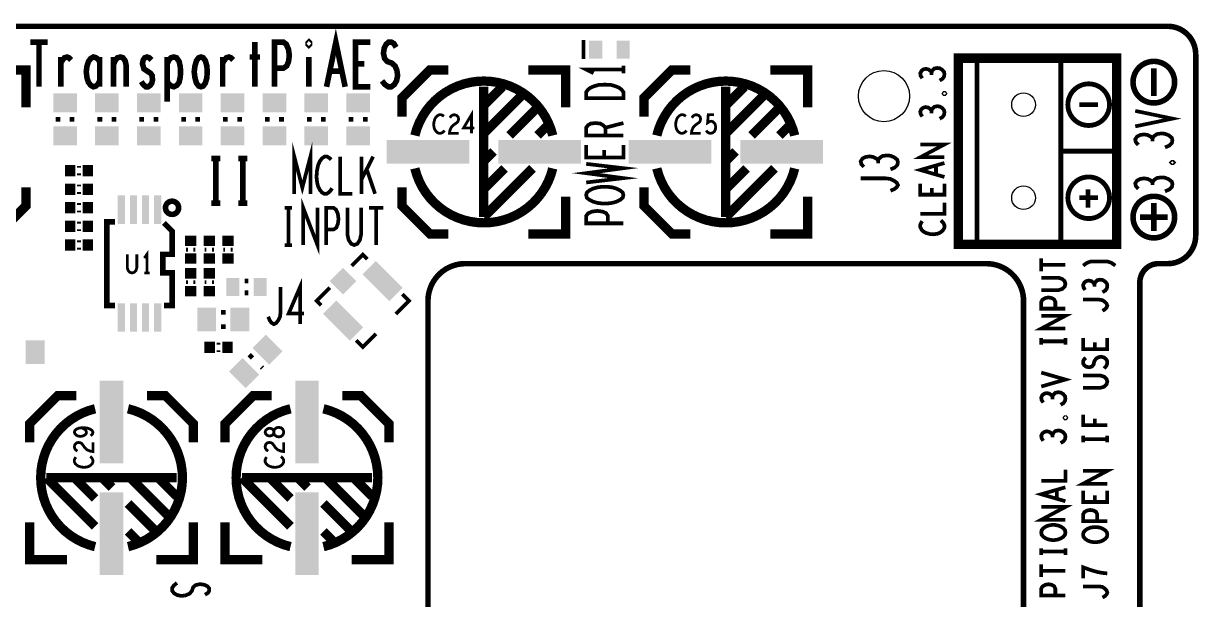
# Model space of a CAD drawing. Extents: x -1.1 to 98.7, y 7.6 to 73.9.
# Drawn here: x 35.5 to 98.7, y 43 to 73.9 of the extents above; entities that cross this region are included whole.
import ezdxf

# ---------------------------------------------------------------- set-up
doc = ezdxf.new("R2010")
doc.units = 0
doc.layers.get('0').update_dxf_attribs({"linetype": 'CONTINUOUS'})
for name, color, linetype in [('BOARD_ART', 7, 'CONTINUOUS'), ('PASTETOP_ART', 3, 'CONTINUOUS'), ('SILK_TOP_ART', 14, 'CONTINUOUS'), ('TRANSPORTPIAESII-1-4_DRL', 13, 'CONTINUOUS')]:
    doc.layers.add(name, color=color, linetype=linetype)

# ---------------------------------------------------------------- blocks, each defined once
blk = doc.blocks.new('RECTANGLE_18')
blk.add_solid([(0.508, 0.635), (0.508, -0.635), (-0.508, 0.635), (-0.508, -0.635)])
blk = doc.blocks.new('RECTANGLE_14')
blk.add_solid([(0.3556, 0.4826), (0.3556, -0.4826), (-0.3556, 0.4826), (-0.3556, -0.4826)])
blk = doc.blocks.new('RECTANGLE_71')
blk.add_solid([(2.2225, 0.635), (2.2225, -0.635), (-2.2225, 0.635), (-2.2225, -0.635)])
blk = doc.blocks.new('RECTANGLE_63')
blk.add_solid([(0.1905, 0.762), (0.1905, -0.762), (-0.1905, 0.762), (-0.1905, -0.762)])
blk = doc.blocks.new('RECTANGLE_70')
blk.add_solid([(0.635, 2.2225), (0.635, -2.2225), (-0.635, 2.2225), (-0.635, -2.2225)])
blk = doc.blocks.new('RECTANGLE_17')
blk.add_solid([(0.2794, 0.3048), (0.2794, -0.3048), (-0.2794, 0.3048), (-0.2794, -0.3048)])
blk = doc.blocks.new('RECTANGLE_21')
blk.add_solid([(0.635, 0.508), (0.635, -0.508), (-0.635, 0.508), (-0.635, -0.508)])
blk = doc.blocks.new('CUSTOM_67')
for points in [[(-0.808224, 0.089804), (-0.089804, 0.808224), (0.628616, 0.089804), (-0.089804, 0.808224)], [(-0.628616, -0.089804), (-0.808224, 0.089804), (0.808224, -0.089804), (0.628616, 0.089804)], [(0.089804, -0.808224), (-0.628616, -0.089804), (0.089804, -0.808224), (0.808224, -0.089804)]]:
    blk.add_solid(points)
blk = doc.blocks.new('RECTANGLE_16')
blk.add_solid([(0.3048, 0.2794), (0.3048, -0.2794), (-0.3048, 0.2794), (-0.3048, -0.2794)])
blk = doc.blocks.new('CUSTOM_61')
for points in [[(-1.07763, 0.35921), (-0.35921, 1.07763), (0.35921, 0.35921), (-0.35921, 1.07763)], [(-0.35921, -0.35921), (-1.07763, 0.35921), (1.07763, -0.35921), (0.35921, 0.35921)], [(0.35921, -1.07763), (-0.35921, -0.35921), (0.35921, -1.07763), (1.07763, -0.35921)]]:
    blk.add_solid(points)
blk = doc.blocks.new('CUSTOM_66')
for points in [[(-0.71842, 0), (0, 0.71842), (0.71842, 0), (0, 0.71842)], [(0, -0.71842), (-0.71842, 0), (0, -0.71842), (0.71842, 0)]]:
    blk.add_solid(points)
blk = doc.blocks.new('ROUND_105')
blk.add_circle((0, 0), 0.635)
blk = doc.blocks.new('ROUND_22')
blk.add_circle((0, 0), 1.375)

msp = doc.modelspace()

# ---------------------------------------------------------------- linework, layer by layer
at = {"layer": 'BOARD_ART', "const_width": 0.3}
for points in [[(15, 73.75), (16.5, 73.75), (79, 73.75)], [(79, 73.75), (82.5, 73.75)], [(97, 73.75), (85.5, 73.75), (82.5, 73.75)], [(98.5, 62.5), (98.5, 72.25)], [(87.25, 61), (59.25, 61)], [(96.5, 61), (97, 61)], [(95.5, 18.75), (95.5, 60)], [(57.25, 59), (57.25, 39)], [(89.25, 39), (89.25, 59)]]:
    msp.add_lwpolyline(points, dxfattribs=at)
for points in [[(98.5, 72.25, 0.4142136), (97, 73.75)], [(97, 61, 0.4142136), (98.5, 62.5)], [(59.25, 61, 0.4142136), (57.25, 59)], [(89.25, 59, 0.4142136), (87.25, 61)], [(96.5, 61, 0.4142136), (95.5, 60)]]:
    msp.add_lwpolyline(points, format="xyb", dxfattribs=at)
at = {"layer": 'SILK_TOP_ART'}
for points, const_width in [([(51.8, 70.5), (52.3, 72.9), (52.8, 70.5)], 0.3), ([(35.89, 72.9), (36.81, 72.9)], 0.3), ([(36.35, 72.9), (36.35, 70.5)], 0.3), ([(47.95, 72.9), (47.95, 70.5)], 0.3), ([(49, 70.5), (49, 72.9), (49.48, 72.9), (49.64, 72.78), (49.76, 72.5), (49.8, 72.18), (49.76, 71.86), (49.66, 71.62), (49.48, 71.4999), (49, 71.4999)], 0.3), ([(50.85, 72.74), (50.81, 72.78), (50.81, 72.86), (50.85, 72.9), (50.89, 72.86), (50.89, 72.78), (50.85, 72.74)], 0.3), ([(54.15, 70.5), (53.35, 70.5), (53.35, 72.9), (54.15, 72.9)], 0.3), ([(54.78, 70.8199), (54.94, 70.62), (55.12, 70.5), (55.28, 70.5), (55.44, 70.62), (55.56, 70.8199), (55.62, 71.1), (55.58, 71.38), (55.48, 71.62), (55.3, 71.78), (55.06, 71.86), (54.92, 72.02), (54.86, 72.3), (54.9, 72.58), (55, 72.78), (55.14, 72.9), (55.28, 72.9), (55.42, 72.82), (55.54, 72.62)], 0.3), ([(65.603, 71.992), (65.603, 73.008)], 0.2032), ([(37.52, 71.78), (37.62, 71.94), (37.72, 72.06), (37.86, 72.1), (37.96, 72.06), (38.08, 71.94)], 0.3), ([(37.52, 70.5), (37.52, 72.1)], 0.3), ([(39.61, 71.82), (39.53, 71.98), (39.41, 72.06), (39.27, 72.1), (39.13, 72.02), (39.01, 71.86), (38.93, 71.62), (38.89, 71.3), (38.93, 70.98), (39.01, 70.7399), (39.13, 70.58), (39.27, 70.5), (39.41, 70.54), (39.53, 70.66), (39.61, 70.8199)], 0.3), ([(39.61, 70.5), (39.61, 72.1)], 0.3), ([(40.36, 71.7), (40.44, 71.9), (40.56, 72.06), (40.72, 72.1), (40.86, 72.06), (40.98, 71.9), (41.04, 71.62), (41.04, 70.5)], 0.3), ([(40.36, 70.5), (40.36, 72.1)], 0.3), ([(41.85, 70.7799), (41.95, 70.62), (42.09, 70.5), (42.21, 70.5), (42.33, 70.58), (42.41, 70.7), (42.45, 70.8599), (42.43, 71.1), (42.35, 71.22), (41.99, 71.4599), (41.91, 71.74), (41.95, 71.94), (42.03, 72.06), (42.15, 72.1), (42.27, 72.06), (42.39, 71.94)], 0.3), ([(43.24, 71.74), (43.34, 71.94), (43.44, 72.06), (43.6, 72.1), (43.74, 72.06), (43.88, 71.86), (43.94, 71.58), (43.96, 71.3), (43.94, 71.02), (43.88, 70.7399), (43.76, 70.58), (43.6, 70.5), (43.46, 70.54), (43.32, 70.66), (43.24, 70.8199)], 0.3), ([(43.24, 69.7), (43.24, 72.1)], 0.3), ([(45.05, 70.5), (44.93, 70.54), (44.81, 70.7), (44.73, 70.98), (44.69, 71.3), (44.73, 71.62), (44.81, 71.9), (44.93, 72.06), (45.05, 72.1), (45.17, 72.06), (45.29, 71.9), (45.37, 71.62), (45.39, 71.3), (45.37, 70.98), (45.29, 70.7), (45.17, 70.54), (45.05, 70.5)], 0.3), ([(46.22, 71.78), (46.32, 71.94), (46.42, 72.06), (46.56, 72.1), (46.66, 72.06), (46.78, 71.94)], 0.3), ([(46.22, 70.5), (46.22, 72.1)], 0.3), ([(47.67, 72.1), (48.23, 72.1)], 0.3), ([(50.85, 72.1), (50.85, 70.5)], 0.3), ([(89.25, 72.0401), (85.7499, 72.0401), (85.7499, 62.0399), (94.25, 62.0399), (94.25, 72.0401), (89.25, 72.0401)], 0.508), ([(86.7499, 72.0401), (86.7499, 62.0399)], 0.2601), ([(87.25, 72.0401), (91.25, 72.0401), (91.25, 62.0399)], 0.2601), ([(35.65, 69.4), (35.65, 71.4), (33.65, 71.4)], 0.5), ([(52.62, 71.34), (51.98, 71.34)], 0.3), ([(53.83, 71.74), (53.35, 71.74)], 0.3), ([(58.35, 71.4), (57.35, 71.4), (55.85, 69.9), (55.85, 68.9)], 0.5), ([(62.65, 71.4), (64.65, 71.4), (64.65, 69.4)], 0.5), ([(67.75, 71.43), (65.75, 71.43), (66.15, 71.23)], 0.2), ([(67.75, 71.23), (67.75, 71.63)], 0.2), ([(71.35, 71.4), (70.35, 71.4), (68.85, 69.9), (68.85, 68.9)], 0.5), ([(75.65, 71.4), (77.65, 71.4), (77.65, 69.4)], 0.5), ([(84.3067, 71.271), (84.2417, 71.361), (84.1334, 71.436), (84.0033, 71.466), (83.8733, 71.436), (83.765, 71.361), (83.7, 71.226), (83.7217, 71.091), (83.8083, 70.956)], 0.2), ([(84.74, 70.836), (84.8917, 70.926), (84.9783, 71.046), (85, 71.181), (84.9783, 71.301), (84.87, 71.421), (84.74, 71.496), (84.61, 71.511), (84.4584, 71.481), (84.35, 71.376), (84.3067, 71.271), (84.3067, 71.136)], 0.2), ([(96.25, 71.5), (96.25, 70)], 0.3), ([(60.25, 70.5), (60.25, 63.5)], 0.5), ([(60.25, 69.5), (61.25, 70.5)], 0.5), ([(67.75, 69.8833), (65.75, 69.8833), (65.75, 70.2167), (65.85, 70.35), (65.9833, 70.45), (66.1833, 70.5333), (66.4167, 70.6), (66.75, 70.6167), (67.0834, 70.6), (67.3167, 70.5333), (67.5167, 70.45), (67.65, 70.35), (67.75, 70.2167), (67.75, 69.8833)], 0.2), ([(73.25, 69.5), (74.25, 70.5)], 0.5), ([(73.25, 70.5), (73.25, 63.5)], 0.5), ([(60.25, 68), (62.25, 70)], 0.5), ([(73.25, 68), (75.25, 70)], 0.5), ([(85.0433, 70.139), (85.0217, 70.109), (84.9783, 70.109), (84.9567, 70.139), (84.9783, 70.169), (85.0217, 70.169), (85.0433, 70.139)], 0.2), ([(61.6349, 67.8849), (63.05, 69.3)], 0.5), ([(74.6349, 67.8849), (76.05, 69.3)], 0.5), ([(84.3067, 69.217), (84.2417, 69.307), (84.1334, 69.382), (84.0033, 69.412), (83.8733, 69.382), (83.765, 69.307), (83.7, 69.172), (83.7217, 69.037), (83.8083, 68.902)], 0.2), ([(84.74, 68.782), (84.8917, 68.872), (84.9783, 68.992), (85, 69.127), (84.9783, 69.247), (84.87, 69.367), (84.74, 69.442), (84.61, 69.457), (84.4584, 69.427), (84.35, 69.322), (84.3067, 69.217), (84.3067, 69.082)], 0.2), ([(93.25, 69.54), (92.25, 69.54)], 0.2601), ([(37.242, 68.75), (37.496, 68.75)], 0.254), ([(38.004, 68.75), (38.258, 68.75)], 0.254), ([(39.492, 68.75), (39.746, 68.75)], 0.254), ([(40.254, 68.75), (40.508, 68.75)], 0.254), ([(41.742, 68.75), (41.996, 68.75)], 0.254), ([(42.504, 68.75), (42.758, 68.75)], 0.254), ([(43.992, 68.75), (44.246, 68.75)], 0.254), ([(44.754, 68.75), (45.008, 68.75)], 0.254), ([(46.242, 68.75), (46.496, 68.75)], 0.254), ([(47.004, 68.75), (47.258, 68.75)], 0.254), ([(48.492, 68.75), (48.746, 68.75)], 0.254), ([(49.254, 68.75), (49.508, 68.75)], 0.254), ([(50.742, 68.75), (50.996, 68.75)], 0.254), ([(51.504, 68.75), (51.758, 68.75)], 0.254), ([(52.992, 68.75), (53.246, 68.75)], 0.254), ([(53.754, 68.75), (54.008, 68.75)], 0.254), ([(58.1067, 68.9167), (58.0367, 68.9667), (57.955, 69), (57.8617, 69), (57.7567, 68.95), (57.675, 68.8667), (57.6167, 68.7667), (57.57, 68.6), (57.5583, 68.45), (57.5817, 68.3), (57.6167, 68.2), (57.6867, 68.1), (57.7683, 68.0333), (57.85, 68), (57.9317, 68), (58.0133, 68.0333), (58.0833, 68.0833), (58.1417, 68.15)], 0.15), ([(58.4283, 68.8333), (58.4983, 68.9333), (58.58, 68.9833), (58.6733, 69), (58.79, 68.9667), (58.8717, 68.8833), (58.895, 68.7833), (58.8833, 68.6833), (58.8367, 68.6), (58.6033, 68.4333), (58.4983, 68.3167), (58.4283, 68.15), (58.405, 68), (58.895, 68)], 0.15), ([(59.59, 68), (59.59, 69), (59.1583, 68.2833), (59.7417, 68.2833)], 0.15), ([(71.1067, 68.9167), (71.0367, 68.9667), (70.955, 69), (70.8617, 69), (70.7567, 68.95), (70.675, 68.8667), (70.6167, 68.7667), (70.57, 68.6), (70.5583, 68.45), (70.5817, 68.3), (70.6167, 68.2), (70.6867, 68.1), (70.7683, 68.0333), (70.85, 68), (70.9317, 68), (71.0133, 68.0333), (71.0833, 68.0833), (71.1417, 68.15)], 0.15), ([(71.4283, 68.8333), (71.4983, 68.9333), (71.58, 68.9833), (71.6733, 69), (71.79, 68.9667), (71.8717, 68.8833), (71.895, 68.7833), (71.8833, 68.6833), (71.8367, 68.6), (71.6033, 68.4333), (71.4983, 68.3167), (71.4283, 68.15), (71.405, 68), (71.895, 68)], 0.15), ([(72.1933, 68.15), (72.2633, 68.0667), (72.345, 68.0167), (72.45, 68), (72.555, 68.0333), (72.6367, 68.1), (72.695, 68.2167), (72.7067, 68.35), (72.6833, 68.4833), (72.625, 68.5667), (72.5433, 68.6333), (72.4617, 68.65), (72.38, 68.6333), (72.275, 68.5667), (72.31, 69), (72.625, 69)], 0.15), ([(95.25, 68.3733), (97.25, 68.79), (95.25, 69.2067)], 0.2), ([(63.1349, 67.8849), (63.65, 68.4)], 0.5), ([(67.75, 67.8867), (65.75, 67.8867), (65.75, 68.3033), (65.85, 68.4367), (65.9833, 68.52), (66.25, 68.5533), (66.5167, 68.52), (66.6833, 68.42), (66.7834, 68.3033), (66.7834, 67.8867)], 0.2), ([(66.7834, 68.3033), (67.75, 68.5533)], 0.2), ([(76.1349, 67.8849), (76.65, 68.4)], 0.5), ([(96.1833, 67.7267), (96.0833, 67.8267), (95.9167, 67.91), (95.7167, 67.9433), (95.5167, 67.91), (95.35, 67.8267), (95.25, 67.6767), (95.2833, 67.5267), (95.4167, 67.3767)], 0.2), ([(96.85, 67.2433), (97.0834, 67.3433), (97.2167, 67.4766), (97.25, 67.6267), (97.2167, 67.76), (97.05, 67.8933), (96.85, 67.9767), (96.65, 67.9933), (96.4167, 67.96), (96.25, 67.8433), (96.1833, 67.7267), (96.1833, 67.5767)], 0.2), ([(50.0667, 64.75), (50.0667, 66.75), (50.5, 65.0833), (50.9333, 66.75), (50.9333, 64.75)], 0.2), ([(60.25, 66.5), (60.7776, 67.0276)], 0.5), ([(67.75, 67.3733), (67.75, 66.7067), (65.75, 66.7067), (65.75, 67.3733)], 0.2), ([(66.7166, 67.1067), (66.7166, 66.7067)], 0.2), ([(73.25, 66.5), (73.7776, 67.0276)], 0.5), ([(85, 66.713), (83.7, 66.713), (85, 67.403), (83.7, 67.403)], 0.2), ([(94.25, 67.0399), (91.25, 67.0399)], 0.2601), ([(38.5, 66.25), (38.5, 66.15)], 0.2032), ([(45.61, 66.65), (46.09, 66.65)], 0.3), ([(45.85, 66.65), (45.85, 64.25)], 0.3), ([(47.06, 66.65), (47.54, 66.65)], 0.3), ([(47.3, 66.65), (47.3, 64.25)], 0.3), ([(52.0467, 66.5833), (51.9467, 66.6833), (51.83, 66.75), (51.6967, 66.75), (51.5466, 66.65), (51.43, 66.4833), (51.3467, 66.2833), (51.28, 65.95), (51.2633, 65.65), (51.2967, 65.35), (51.3467, 65.15), (51.4467, 64.95), (51.5633, 64.8167), (51.68, 64.75), (51.7967, 64.75), (51.9133, 64.8167), (52.0133, 64.9166), (52.0967, 65.0499)], 0.2), ([(52.5267, 66.75), (52.5267, 64.75), (53.1933, 64.75)], 0.2), ([(53.6733, 64.75), (53.6733, 66.75)], 0.2), ([(54.3067, 66.75), (53.6733, 65.5166)], 0.2), ([(60.25, 63.5), (62.8651, 66.1151)], 0.5), ([(60.25, 65), (61.3651, 66.1151)], 0.5), ([(65.75, 65.36), (67.75, 65.5933), (65.75, 65.86), (67.75, 66.1267), (65.75, 66.36)], 0.2), ([(73.25, 63.5), (75.8651, 66.1151)], 0.5), ([(73.25, 65), (74.3651, 66.1151)], 0.5), ([(81.4333, 66.5467), (81.3333, 66.6467), (81.1667, 66.73), (80.9667, 66.7633), (80.7667, 66.73), (80.6, 66.6467), (80.5, 66.4967), (80.5333, 66.3467), (80.6667, 66.1967)], 0.2), ([(82.1, 66.0633), (82.3334, 66.1633), (82.4667, 66.2966), (82.5, 66.4467), (82.4667, 66.58), (82.3, 66.7133), (82.1, 66.7967), (81.9, 66.8133), (81.6667, 66.78), (81.5, 66.6633), (81.4333, 66.5467), (81.4333, 66.3967)], 0.2), ([(85, 65.656), (83.7, 66.031), (85, 66.406)], 0.2), ([(84.545, 66.271), (84.545, 65.791)], 0.2), ([(97.3167, 66.43), (97.2833, 66.3967), (97.2167, 66.3967), (97.1833, 66.43), (97.2167, 66.4633), (97.2833, 66.4633), (97.3167, 66.43)], 0.2), ([(38.5, 65.85), (38.5, 65.75)], 0.2032), ([(54.4067, 64.75), (53.9567, 66.0833)], 0.2), ([(82.1, 64.9167), (82.3, 65), (82.4333, 65.1), (82.5, 65.2167), (82.4333, 65.35), (82.3, 65.45), (82.1, 65.55), (81.8334, 65.5833), (80.5, 65.5833)], 0.2), ([(96.1833, 65.3667), (96.0833, 65.4667), (95.9167, 65.55), (95.7167, 65.5833), (95.5167, 65.55), (95.35, 65.4667), (95.25, 65.3167), (95.2833, 65.1667), (95.4167, 65.0167)], 0.2), ([(96.85, 64.8833), (97.0834, 64.9833), (97.2167, 65.1166), (97.25, 65.2667), (97.2167, 65.4), (97.05, 65.5333), (96.85, 65.6167), (96.65, 65.6333), (96.4167, 65.6), (96.25, 65.4833), (96.1833, 65.3667), (96.1833, 65.2167)], 0.2), ([(35.65, 65.1), (35.65, 64.1), (34.15, 62.6), (33.15, 62.6)], 0.5), ([(38.5, 65.25), (38.5, 65.15)], 0.2032), ([(58.35, 62.6), (57.35, 62.6), (55.85, 64.1), (55.85, 65.1)], 0.5), ([(67.75, 64.68), (67.7167, 64.5466), (67.5834, 64.43), (67.3834, 64.33), (67.15, 64.2633), (66.8833, 64.23), (66.6167, 64.23), (66.35, 64.2633), (66.1166, 64.33), (65.9167, 64.43), (65.7833, 64.5466), (65.75, 64.68), (65.7833, 64.8133), (65.9167, 64.93), (66.1166, 65.03), (66.35, 65.0967), (66.6167, 65.13), (66.8833, 65.13), (67.15, 65.0967), (67.3834, 65.03), (67.5834, 64.93), (67.7167, 64.8133), (67.75, 64.68)], 0.2), ([(71.35, 62.6), (70.35, 62.6), (68.85, 64.1), (68.85, 65.1)], 0.5), ([(85, 65.304), (85, 64.704), (83.7, 64.704), (83.7, 65.304)], 0.2), ([(84.3283, 65.064), (84.3283, 64.704)], 0.2), ([(92.71, 65), (92.71, 64)], 0.2601), ([(38.5, 64.85), (38.5, 64.75)], 0.2032), ([(45.61, 64.25), (46.09, 64.25)], 0.3), ([(47.06, 64.25), (47.54, 64.25)], 0.3), ([(50.5467, 62), (50.5467, 64), (51.3133, 62), (51.3133, 64)], 0.2), ([(62.65, 62.6), (64.65, 62.6), (64.65, 64.6)], 0.5), ([(75.65, 62.6), (77.65, 62.6), (77.65, 64.6)], 0.5), ([(93.25, 64.54), (92.25, 64.54)], 0.2601), ([(96.25, 64.25), (96.25, 62.75)], 0.3), ([(38.5, 64.25), (38.5, 64.15)], 0.2032), ([(38.5, 63.85), (38.5, 63.75)], 0.2032), ([(49.55, 64), (49.95, 64)], 0.2), ([(49.75, 64), (49.75, 62)], 0.2), ([(51.7767, 62), (51.7767, 64), (52.1767, 64), (52.31, 63.9), (52.41, 63.6667), (52.4433, 63.4), (52.41, 63.1333), (52.3267, 62.9333), (52.1767, 62.8333), (51.7767, 62.8333)], 0.2), ([(52.9233, 64), (52.9233, 62.5667), (52.99, 62.2666), (53.1233, 62.0667), (53.29, 62), (53.4567, 62.0667), (53.59, 62.2666), (53.6567, 62.5667), (53.6567, 64)], 0.2), ([(54.0867, 64), (54.8533, 64)], 0.2), ([(54.47, 64), (54.47, 62)], 0.2), ([(67.75, 63.1667), (65.75, 63.1667), (65.75, 63.5667), (65.85, 63.7), (66.0833, 63.8), (66.35, 63.8333), (66.6167, 63.8), (66.8167, 63.7167), (66.9167, 63.5667), (66.9167, 63.1667)], 0.2), ([(83.7, 63.677), (85, 63.677), (85, 64.277)], 0.2), ([(38.5, 63.25), (38.5, 63.15)], 0.2032), ([(40.4346, 63.25), (40, 63.25), (40, 58.75), (40.4346, 58.75)], 0.3), ([(43.0654, 63.1846), (43.5, 62.75), (43.5, 61.5), (43, 61.5), (43, 60.5), (43.5, 60.5), (43.5, 58.75), (43.0654, 58.75)], 0.3), ([(83.8083, 63.28), (83.7433, 63.19), (83.7, 63.085), (83.7, 62.965), (83.765, 62.83), (83.8733, 62.725), (84.0033, 62.65), (84.22, 62.59), (84.415, 62.575), (84.61, 62.605), (84.74, 62.65), (84.87, 62.74), (84.9567, 62.845), (85, 62.95), (85, 63.055), (84.9567, 63.16), (84.8917, 63.25), (84.805, 63.325)], 0.2), ([(95.5, 63.5), (97, 63.5)], 0.3), ([(38.5, 62.85), (38.5, 62.75)], 0.2032), ([(38.5, 62.25), (38.5, 62.15)], 0.2032), ([(38.5, 61.85), (38.5, 61.75)], 0.2032), ([(49.55, 62), (49.95, 62)], 0.2), ([(41.0933, 61.5), (41.0933, 60.7833), (41.14, 60.6333), (41.2333, 60.5333), (41.35, 60.5), (41.4667, 60.5333), (41.56, 60.6333), (41.6067, 60.7833), (41.6067, 61.5)], 0.15), ([(42.15, 60.5), (42.15, 61.5), (42.01, 61.3)], 0.15), ([(44.25, 61.75), (44.35, 61.75)], 0.2032), ([(44.65, 61.75), (44.75, 61.75)], 0.2032), ([(45.25, 61.75), (45.35, 61.75)], 0.2032), ([(45.65, 61.75), (45.75, 61.75)], 0.2032), ([(46.25, 61.75), (46.35, 61.75)], 0.2032), ([(46.65, 61.75), (46.75, 61.75)], 0.2032), ([(53.1557, 60.8806), (53.75, 61.4749), (53.9851, 61.2398)], 0.2032), ([(90.2, 60.591), (90.2, 61.281)], 0.2), ([(90.2, 60.936), (91.5, 60.936)], 0.2), ([(94.1833, 60.896), (93.9667, 61.046), (93.75, 61.121), (92.8834, 61.121), (92.6667, 61.046), (92.45, 60.896)], 0.2), ([(42.01, 60.5), (42.29, 60.5)], 0.15), ([(44.35, 60), (44.25, 60)], 0.2032), ([(44.75, 60), (44.65, 60)], 0.2032), ([(45.35, 60), (45.25, 60)], 0.2032), ([(45.75, 60), (45.65, 60)], 0.2032), ([(47.5, 59.9405), (47.5, 60.1945)], 0.2032), ([(50.38, 57.75), (50.38, 59.75), (49.7633, 58.3167), (50.5967, 58.3167)], 0.2), ([(90.2, 59.579), (91.1317, 59.579), (91.3267, 59.639), (91.4567, 59.759), (91.5, 59.909), (91.4567, 60.059), (91.3267, 60.179), (91.1317, 60.239), (90.2, 60.239)], 0.2), ([(93.0567, 59.899), (92.9917, 59.989), (92.8834, 60.064), (92.7533, 60.094), (92.6233, 60.064), (92.515, 59.989), (92.45, 59.854), (92.4717, 59.719), (92.5583, 59.584)], 0.2), ([(93.49, 59.464), (93.6417, 59.554), (93.7283, 59.674), (93.75, 59.809), (93.7283, 59.929), (93.62, 60.049), (93.49, 60.124), (93.36, 60.139), (93.2084, 60.109), (93.1, 60.004), (93.0567, 59.899), (93.0567, 59.764)], 0.2), ([(47.5, 59.3055), (47.5, 59.5595)], 0.2032), ([(48.6667, 58.15), (48.75, 57.95), (48.85, 57.8167), (48.9667, 57.75), (49.1, 57.8167), (49.2, 57.95), (49.3, 58.15), (49.3333, 58.4166), (49.3333, 59.75)], 0.2), ([(51.9822, 59.7071), (51.2751, 59), (51.5102, 58.7649)], 0.2032), ([(55.5178, 58.2929), (56.2249, 59), (55.8713, 59.3536)], 0.2032), ([(91.5, 58.582), (90.2, 58.582), (90.2, 58.942), (90.265, 59.062), (90.4167, 59.152), (90.59, 59.182), (90.7633, 59.152), (90.8933, 59.077), (90.9584, 58.942), (90.9584, 58.582)], 0.2), ([(93.49, 58.467), (93.62, 58.542), (93.7067, 58.632), (93.75, 58.737), (93.7067, 58.857), (93.62, 58.947), (93.49, 59.037), (93.3167, 59.067), (92.45, 59.067)], 0.2), ([(46.25, 58.254), (46.25, 58.508)], 0.254), ([(91.5, 57.51), (90.2, 57.51), (91.5, 58.2), (90.2, 58.2)], 0.2), ([(46.25, 57.492), (46.25, 57.746)], 0.254), ([(46, 56.65), (46, 56.75)], 0.2032), ([(54.4571, 57.2322), (53.75, 56.5251), (53.3964, 56.8787)], 0.2032), ([(90.2, 56.648), (90.2, 57.008)], 0.2), ([(90.2, 56.828), (91.5, 56.828)], 0.2), ([(91.5, 56.648), (91.5, 57.008)], 0.2), ([(93.75, 57.013), (93.75, 56.413), (92.45, 56.413), (92.45, 57.013)], 0.2), ([(93.0783, 56.773), (93.0783, 56.413)], 0.2), ([(46, 56.25), (46, 56.35)], 0.2032), ([(47.8204, 55.9296), (47.6408, 56.1092)], 0.254), ([(48.3592, 55.3908), (48.3065, 55.4435)], 0.254), ([(93.5767, 55.371), (93.685, 55.491), (93.75, 55.626), (93.75, 55.746), (93.685, 55.866), (93.5767, 55.956), (93.425, 56.001), (93.2734, 55.971), (93.1433, 55.896), (93.0567, 55.761), (93.0133, 55.581), (92.9267, 55.476), (92.775, 55.431), (92.6233, 55.461), (92.515, 55.536), (92.45, 55.641), (92.45, 55.746), (92.4933, 55.851), (92.6017, 55.941)], 0.2), ([(90.2, 54.399), (91.5, 54.774), (90.2, 55.149)], 0.2), ([(92.45, 54.329), (93.3817, 54.329), (93.5767, 54.389), (93.7067, 54.509), (93.75, 54.659), (93.7067, 54.809), (93.5767, 54.929), (93.3817, 54.989), (92.45, 54.989)], 0.2), ([(35.85, 51.4), (35.85, 52.4), (37.35, 53.9), (38.35, 53.9)], 0.5), ([(44.65, 51.4), (44.65, 52.4), (43.15, 53.9), (42.15, 53.9)], 0.5), ([(46.35, 51.4), (46.35, 52.4), (47.85, 53.9), (48.85, 53.9)], 0.5), ([(55.15, 51.4), (55.15, 52.4), (53.65, 53.9), (52.65, 53.9)], 0.5), ([(90.8067, 53.852), (90.7417, 53.942), (90.6334, 54.017), (90.5033, 54.047), (90.3733, 54.017), (90.265, 53.942), (90.2, 53.807), (90.2217, 53.672), (90.3083, 53.537)], 0.2), ([(91.24, 53.417), (91.3917, 53.507), (91.4783, 53.627), (91.5, 53.762), (91.4783, 53.882), (91.37, 54.002), (91.24, 54.077), (91.11, 54.092), (90.9584, 54.062), (90.85, 53.957), (90.8067, 53.852), (90.8067, 53.717)], 0.2), ([(91.5433, 52.72), (91.5217, 52.69), (91.4783, 52.69), (91.4567, 52.72), (91.4783, 52.75), (91.5217, 52.75), (91.5433, 52.72)], 0.2), ([(93.75, 52.32), (92.45, 52.32), (92.45, 52.89)], 0.2), ([(93.0783, 52.68), (93.0783, 52.32)], 0.2), ([(39.1334, 51.7517), (39.2167, 51.8333), (39.25, 51.9267), (39.2167, 52.02), (39.1167, 52.1017), (38.9667, 52.16), (38.8167, 52.1833), (38.6333, 52.1833), (38.4833, 52.16), (38.35, 52.1017), (38.2833, 52.0317), (38.25, 51.95), (38.2833, 51.8567), (38.35, 51.7867), (38.45, 51.74), (38.5834, 51.7167), (38.7, 51.74), (38.8167, 51.7983), (38.8834, 51.8683), (38.9, 51.95), (38.8667, 52.0433), (38.7833, 52.1133), (38.6333, 52.1833)], 0.15), ([(49.5, 51.95), (49.4833, 52.0317), (49.4333, 52.125), (49.35, 52.1833), (49.2333, 52.2067), (49.1167, 52.1833), (49.0167, 52.1133), (48.9667, 52.0083), (48.9667, 51.8917), (48.9333, 51.8217), (48.85, 51.7633), (48.7333, 51.74), (48.6167, 51.775), (48.5333, 51.8567), (48.5, 51.95), (48.5333, 52.0433), (48.6167, 52.125), (48.7333, 52.16), (48.85, 52.1367), (48.9333, 52.0783), (48.9667, 52.0083), (48.9667, 51.8917), (49.0167, 51.7867), (49.1167, 51.7167), (49.2333, 51.6933), (49.35, 51.7167), (49.4333, 51.775), (49.4833, 51.8683), (49.5, 51.95)], 0.15), ([(90.8067, 51.798), (90.7417, 51.888), (90.6334, 51.963), (90.5033, 51.993), (90.3733, 51.963), (90.265, 51.888), (90.2, 51.753), (90.2217, 51.618), (90.3083, 51.483)], 0.2), ([(91.24, 51.363), (91.3917, 51.453), (91.4783, 51.573), (91.5, 51.708), (91.4783, 51.828), (91.37, 51.948), (91.24, 52.023), (91.11, 52.038), (90.9584, 52.008), (90.85, 51.903), (90.8067, 51.798), (90.8067, 51.663)], 0.2), ([(92.45, 51.398), (92.45, 51.758)], 0.2), ([(93.75, 51.398), (93.75, 51.758)], 0.2), ([(38.4167, 50.9283), (38.3167, 50.9983), (38.2667, 51.08), (38.25, 51.1733), (38.2833, 51.29), (38.3667, 51.3717), (38.4667, 51.395), (38.5667, 51.3833), (38.65, 51.3367), (38.8167, 51.1033), (38.9333, 50.9983), (39.1, 50.9283), (39.25, 50.905), (39.25, 51.395)], 0.15), ([(48.6667, 50.9283), (48.5667, 50.9983), (48.5167, 51.08), (48.5, 51.1733), (48.5333, 51.29), (48.6167, 51.3717), (48.7167, 51.395), (48.8167, 51.3833), (48.9, 51.3367), (49.0667, 51.1033), (49.1833, 50.9983), (49.35, 50.9283), (49.5, 50.905), (49.5, 51.395)], 0.15), ([(92.45, 51.578), (93.75, 51.578)], 0.2), ([(38.3333, 50.6067), (38.2833, 50.5367), (38.25, 50.455), (38.25, 50.3617), (38.3, 50.2567), (38.3833, 50.175), (38.4833, 50.1167), (38.65, 50.07), (38.8, 50.0583), (38.95, 50.0817), (39.05, 50.1167), (39.15, 50.1867), (39.2167, 50.2683), (39.25, 50.35), (39.25, 50.4317), (39.2167, 50.5133), (39.1667, 50.5833), (39.1, 50.6417)], 0.15), ([(48.5833, 50.6067), (48.5333, 50.5367), (48.5, 50.455), (48.5, 50.3617), (48.55, 50.2567), (48.6333, 50.175), (48.7333, 50.1167), (48.9, 50.07), (49.05, 50.0583), (49.2, 50.0817), (49.3, 50.1167), (49.4, 50.1867), (49.4667, 50.2683), (49.5, 50.35), (49.5, 50.4317), (49.4667, 50.5133), (49.4167, 50.5833), (49.35, 50.6417)], 0.15), ([(90.2, 49.339), (91.5, 49.339), (91.5, 49.939)], 0.2), ([(93.75, 49.179), (92.45, 49.179), (93.75, 49.869), (92.45, 49.869)], 0.2), ([(36.75, 49.5), (39.3651, 46.8849)], 0.5), ([(43.75, 49.5), (36.75, 49.5)], 0.5), ([(38.25, 49.5), (39.3651, 48.3849)], 0.5), ([(39.75, 49.5), (40.2776, 48.9724)], 0.5), ([(41.25, 49.5), (43.25, 47.5)], 0.5), ([(42.75, 49.5), (43.75, 48.5)], 0.5), ([(47.25, 49.5), (49.8651, 46.8849)], 0.5), ([(54.25, 49.5), (47.25, 49.5)], 0.5), ([(48.75, 49.5), (49.8651, 48.3849)], 0.5), ([(50.25, 49.5), (50.7776, 48.9724)], 0.5), ([(51.75, 49.5), (53.75, 47.5)], 0.5), ([(53.25, 49.5), (54.25, 48.5)], 0.5), ([(91.5, 48.237), (90.2, 48.612), (91.5, 48.987)], 0.2), ([(91.045, 48.852), (91.045, 48.372)], 0.2), ([(93.75, 48.797), (93.75, 48.197), (92.45, 48.197), (92.45, 48.797)], 0.2), ([(93.0783, 48.557), (93.0783, 48.197)], 0.2), ([(41.1349, 48.1151), (42.55, 46.7)], 0.5), ([(51.6349, 48.1151), (53.05, 46.7)], 0.5), ([(91.5, 47.24), (90.2, 47.24), (91.5, 47.93), (90.2, 47.93)], 0.2), ([(35.85, 47.1), (35.85, 45.1), (37.85, 45.1)], 0.5), ([(44.65, 47.1), (44.65, 45.1), (42.65, 45.1)], 0.5), ([(46.35, 47.1), (46.35, 45.1), (48.35, 45.1)], 0.5), ([(55.15, 47.1), (55.15, 45.1), (53.15, 45.1)], 0.5), ([(93.75, 47.17), (92.45, 47.17), (92.45, 47.53), (92.515, 47.65), (92.6667, 47.74), (92.84, 47.77), (93.0133, 47.74), (93.1433, 47.665), (93.2084, 47.53), (93.2084, 47.17)], 0.2), ([(41.1349, 46.6151), (41.65, 46.1)], 0.5), ([(51.6349, 46.6151), (52.15, 46.1)], 0.5), ([(91.5, 46.558), (91.4783, 46.438), (91.3917, 46.333), (91.2617, 46.243), (91.11, 46.183), (90.9367, 46.153), (90.7633, 46.153), (90.59, 46.183), (90.4383, 46.243), (90.3083, 46.333), (90.2217, 46.438), (90.2, 46.558), (90.2217, 46.678), (90.3083, 46.783), (90.4383, 46.873), (90.59, 46.933), (90.7633, 46.963), (90.9367, 46.963), (91.11, 46.933), (91.2617, 46.873), (91.3917, 46.783), (91.4783, 46.678), (91.5, 46.558)], 0.2), ([(93.75, 46.443), (93.7283, 46.323), (93.6417, 46.218), (93.5117, 46.128), (93.36, 46.068), (93.1867, 46.038), (93.0133, 46.038), (92.84, 46.068), (92.6883, 46.128), (92.5583, 46.218), (92.4717, 46.323), (92.45, 46.443), (92.4717, 46.563), (92.5583, 46.668), (92.6883, 46.758), (92.84, 46.818), (93.0133, 46.848), (93.1867, 46.848), (93.36, 46.818), (93.5117, 46.758), (93.6417, 46.668), (93.7283, 46.563), (93.75, 46.443)], 0.2), ([(90.2, 45.351), (90.2, 45.711)], 0.2), ([(90.2, 45.531), (91.5, 45.531)], 0.2), ([(91.5, 45.351), (91.5, 45.711)], 0.2), ([(90.2, 44.159), (90.2, 44.849)], 0.2), ([(93.75, 44.359), (93.4684, 44.389), (93.23, 44.434), (93.0133, 44.494), (92.775, 44.569), (92.45, 44.689), (92.45, 44.089)], 0.2), ([(90.2, 44.504), (91.5, 44.504)], 0.2), ([(43.7666, 43.85), (43.6, 43.7167), (43.5, 43.5667), (43.5, 43.4333), (43.6, 43.3), (43.7666, 43.2), (44, 43.15), (44.2333, 43.1833), (44.4333, 43.2667), (44.5667, 43.4167), (44.6333, 43.6167), (44.7666, 43.7333), (45, 43.7833), (45.2333, 43.75), (45.4, 43.6667), (45.5, 43.55), (45.5, 43.4333), (45.4333, 43.3167), (45.2667, 43.2167)], 0.2), ([(91.5, 43.177), (90.2, 43.177), (90.2, 43.537), (90.265, 43.657), (90.4167, 43.747), (90.59, 43.777), (90.7633, 43.747), (90.8933, 43.672), (90.9584, 43.537), (90.9584, 43.177)], 0.2), ([(93.49, 43.062), (93.62, 43.137), (93.7067, 43.227), (93.75, 43.332), (93.7067, 43.452), (93.62, 43.542), (93.49, 43.632), (93.3167, 43.662), (92.45, 43.662)], 0.2)]:
    msp.add_lwpolyline(points, dxfattribs=dict(at, const_width=const_width))
for points, const_width in [([(95.132, 70.75, 1), (97.368, 70.75, 1)], 0.3), ([(91.6321, 69.54, 1), (93.8681, 69.54, 1)], 0.2601), ([(91.6321, 64.54, 1), (93.8681, 64.54, 1)], 0.2601), ([(95.132, 63.5, 1), (97.368, 63.5, 1)], 0.3)]:
    msp.add_lwpolyline(points, format="xyb", close=True, dxfattribs=dict(at, const_width=const_width))
for points, const_width in [([(60.25, 70.8079, 0.3470716), (56.5463, 67.8849)], 0.5), ([(63.9537, 67.8849, 0.3470716), (60.25, 70.8079)], 0.5), ([(73.25, 70.8079, 0.3470716), (69.5463, 67.8849)], 0.5), ([(76.9537, 67.8849, 0.3470716), (73.25, 70.8079)], 0.5), ([(56.5463, 66.1151, 0.3470716), (60.25, 63.1921)], 0.5), ([(60.25, 63.1921, 0.3470716), (63.9537, 66.1151)], 0.5), ([(69.5463, 66.1151, 0.3470716), (73.25, 63.1921)], 0.5), ([(73.25, 63.1921, 0.3470716), (76.9537, 66.1151)], 0.5), ([(43.5, 64.3536, 0.4142136), (43.1464, 64)], 0.3), ([(43.8536, 64, 0.4142136), (43.5, 64.3536)], 0.3), ([(43.1464, 64, 0.4142136), (43.5, 63.6464)], 0.3), ([(43.5, 63.6464, 0.4142136), (43.8536, 64)], 0.3), ([(39.3651, 53.2037, 0.3470716), (36.4421, 49.5)], 0.5), ([(44.0579, 49.5, 0.3470716), (41.1349, 53.2037)], 0.5), ([(49.8651, 53.2037, 0.3470716), (46.9421, 49.5)], 0.5), ([(54.5579, 49.5, 0.3470716), (51.6349, 53.2037)], 0.5), ([(36.4421, 49.5, 0.3470716), (39.3651, 45.7963)], 0.5), ([(41.1349, 45.7963, 0.3470716), (44.0579, 49.5)], 0.5), ([(46.9421, 49.5, 0.3470716), (49.8651, 45.7963)], 0.5), ([(51.6349, 45.7963, 0.3470716), (54.5579, 49.5)], 0.5)]:
    msp.add_lwpolyline(points, format="xyb", dxfattribs=dict(at, const_width=const_width))

# ---------------------------------------------------------------- block references
at = {"layer": 'PASTETOP_ART'}
for name, p in [('RECTANGLE_14', (66.2634, 72.5)), ('RECTANGLE_14', (67.7366, 72.5)), ('RECTANGLE_21', (37.75, 69.639)), ('RECTANGLE_21', (40, 69.639)), ('RECTANGLE_21', (42.25, 69.639)), ('RECTANGLE_21', (44.5, 69.639)), ('RECTANGLE_21', (46.75, 69.639)), ('RECTANGLE_21', (49, 69.639)), ('RECTANGLE_21', (51.25, 69.639)), ('RECTANGLE_21', (53.5, 69.639)), ('RECTANGLE_21', (37.75, 67.861)), ('RECTANGLE_21', (40, 67.861)), ('RECTANGLE_21', (42.25, 67.861)), ('RECTANGLE_21', (44.5, 67.861)), ('RECTANGLE_21', (46.75, 67.861)), ('RECTANGLE_21', (49, 67.861)), ('RECTANGLE_21', (51.25, 67.861)), ('RECTANGLE_21', (53.5, 67.861)), ('RECTANGLE_71', (57.25, 67)), ('RECTANGLE_71', (63.25, 67)), ('RECTANGLE_71', (70.25, 67)), ('RECTANGLE_71', (76.25, 67)), ('RECTANGLE_17', (38.02, 66)), ('RECTANGLE_17', (38.98, 66)), ('RECTANGLE_17', (38.02, 65)), ('RECTANGLE_17', (38.98, 65)), ('RECTANGLE_63', (40.775, 63.9)), ('RECTANGLE_63', (41.425, 63.9)), ('RECTANGLE_63', (42.075, 63.9)), ('RECTANGLE_63', (42.725, 63.9)), ('RECTANGLE_17', (38.02, 64)), ('RECTANGLE_17', (38.98, 64)), ('RECTANGLE_17', (38.02, 63)), ('RECTANGLE_17', (38.98, 63)), ('RECTANGLE_16', (44.5, 62.23)), ('RECTANGLE_16', (45.5, 62.23)), ('RECTANGLE_16', (46.5, 62.23)), ('RECTANGLE_17', (38.02, 62)), ('RECTANGLE_17', (38.98, 62)), ('RECTANGLE_16', (44.5, 61.27)), ('RECTANGLE_16', (45.5, 61.27)), ('RECTANGLE_16', (46.5, 61.27)), ('RECTANGLE_16', (44.5, 60.48)), ('RECTANGLE_16', (45.5, 60.48)), ('CUSTOM_66', (52.6893, 60.0607)), ('CUSTOM_61', (54.8107, 60.0607)), ('RECTANGLE_14', (46.7634, 59.75)), ('RECTANGLE_14', (48.2366, 59.75)), ('RECTANGLE_16', (44.5, 59.52)), ('RECTANGLE_16', (45.5, 59.52)), ('RECTANGLE_63', (40.775, 58.1)), ('RECTANGLE_63', (41.425, 58.1)), ('RECTANGLE_63', (42.075, 58.1)), ('RECTANGLE_63', (42.725, 58.1)), ('CUSTOM_61', (52.6893, 57.9393)), ('RECTANGLE_18', (45.361, 58)), ('RECTANGLE_18', (47.139, 58)), ('RECTANGLE_18', (36.139, 56.25)), ('CUSTOM_67', (48.6286, 56.3786)), ('RECTANGLE_17', (45.52, 56.5)), ('RECTANGLE_17', (46.48, 56.5)), ('CUSTOM_67', (47.3714, 55.1214)), ('RECTANGLE_70', (40.25, 52.5)), ('RECTANGLE_70', (50.75, 52.5)), ('RECTANGLE_70', (40.25, 46.5)), ('RECTANGLE_70', (50.75, 46.5))]:
    msp.add_blockref(name, p, dxfattribs=at)
at = {"layer": 'TRANSPORTPIAESII-1-4_DRL'}
for name, p in [('ROUND_22', (81.75, 70)), ('ROUND_105', (89.25, 69.54)), ('ROUND_105', (89.25, 64.54))]:
    msp.add_blockref(name, p, dxfattribs=at)

doc.saveas('drawing.dxf')
